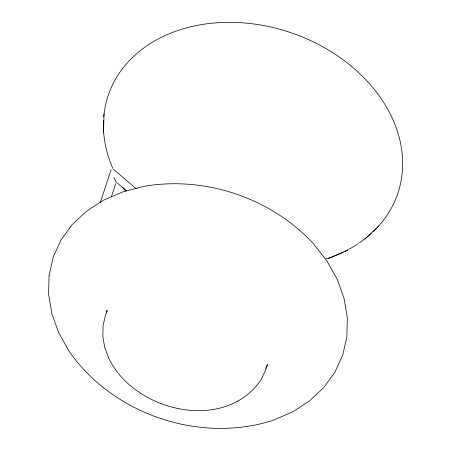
<?xml version="1.0" encoding="UTF-8"?>
<svg xmlns="http://www.w3.org/2000/svg" width="451" height="451" viewBox="0 0 451 451"><rect width="100%" height="100%" fill="white"/><g stroke="black" fill="none" stroke-linecap="round" stroke-linejoin="round"><path stroke-width="0.68" d="M103.567 132.628L104.023 113.782M106.583 312.909L107.191 310.243L105.387 315.548L103.104 325.554L102.828 336.361L104.609 346.949L108.533 357.722M100.223 202.522L111.155 169.582M111.312 196.94L115.71 183.737M265.746 368.292L267.449 364.555L265.645 369.859L261.168 379.522C224.88 433.546 133.428 411.526 108.375 357.434M364.741 239.199L378.902 225.945M328.565 258.457L347.817 250.125M237.564 401.452L237.869 401.322M117.345 183.095L126.703 190.97M113.308 169.221L136.196 188.715M116.364 182.813L113.979 177.598M122.824 187.238L123.85 189.07M103.758 116.854A152.872 117.959 18.8 0 1 304.724 37.963A152.872 117.959 18.8 0 1 373.343 231.543M371.314 233.443A152.872 117.959 18.8 0 1 364.882 238.855M364.346 239.272A152.872 117.959 18.8 0 1 359.346 242.897M358.195 243.675A152.872 117.959 18.8 0 1 348.584 249.448M347.958 249.781A152.872 117.959 18.8 0 1 343.668 251.962M342.41 252.566A152.872 117.959 18.8 0 1 326.073 258.987M125.457 190.936A152.872 117.959 18.8 0 1 123.946 188.721M112.835 168.448A152.872 117.959 18.8 0 1 103.521 120.327M49.069 275.426L48.612 294.266L51.876 313.733L58.681 332.675L69.048 351.211C112.953 414.384 199.782 443.857 273.052 420.349L292.53 411.932L309.42 401.024L323.564 387.792L334.879 372.295L342.726 355.089L346.847 337.01L347.343 317.808L344.04 298.353L337.241 279.417L327.014 261.129L313.468 243.749C271.169 198.096 205.374 175.766 144.032 186.325L122.734 191.889L103.516 200.205L86.361 211.316L72.205 224.559L60.958 240.118L53.269 256.985L49.069 275.426"/></g></svg>
